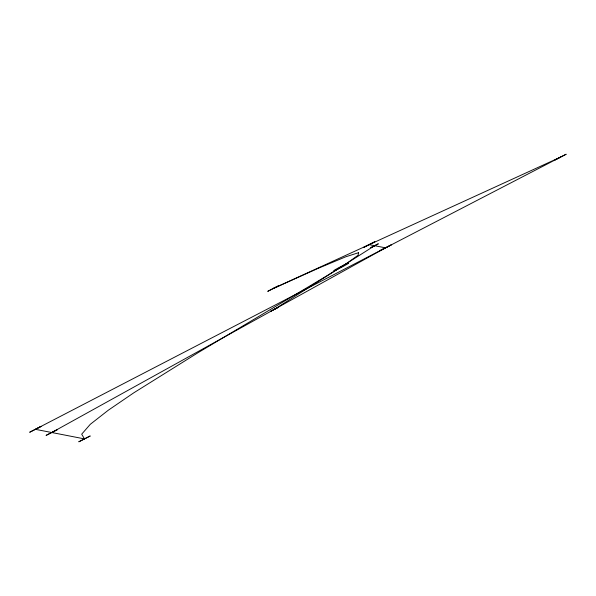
<?xml version="1.0" encoding="UTF-8"?>
<svg xmlns="http://www.w3.org/2000/svg" width="596" height="596" viewBox="0 0 596 596"><rect width="100%" height="100%" fill="white"/><g stroke="black" fill="none" stroke-linecap="round" stroke-linejoin="round"><path stroke-width="0.89" d="M274.279 309.399L374.623 245.708M51.763 432.525L385.538 247.839L369.17 244.651M358.434 252.726L358.166 255.185L346.976 263.201L326.906 275.799L198.416 352.459L133.683 392.883L108.308 410.212L90.294 424.3L81.682 434.193L84.49 438.902L35.395 429.329L560.605 157.098L273.452 288.427L318.108 268.364L345.762 256.794L358.434 252.726M29.807 432.175L40.99 426.453L29.807 432.175M46.175 435.363L57.35 429.649L46.205 435.318M78.903 441.748L90.085 436.034L78.903 441.748M267.865 291.265L279.047 285.551L267.865 291.265M270.554 311.298L278.004 307.484L270.554 311.298M363.582 247.489L374.765 241.775L363.582 247.489M370.898 247.608L378.356 243.794L370.921 247.578M379.95 250.685L391.132 244.963L379.95 250.685M555.018 159.937L566.2 154.222L555.055 159.892M337.589 269.213A8.381 0.44 -27.2 0 0 348.63 263.112A8.381 0.44 -27.2 0 0 337.306 268.498A8.381 0.44 -27.2 0 0 337.589 269.213"/></g></svg>
